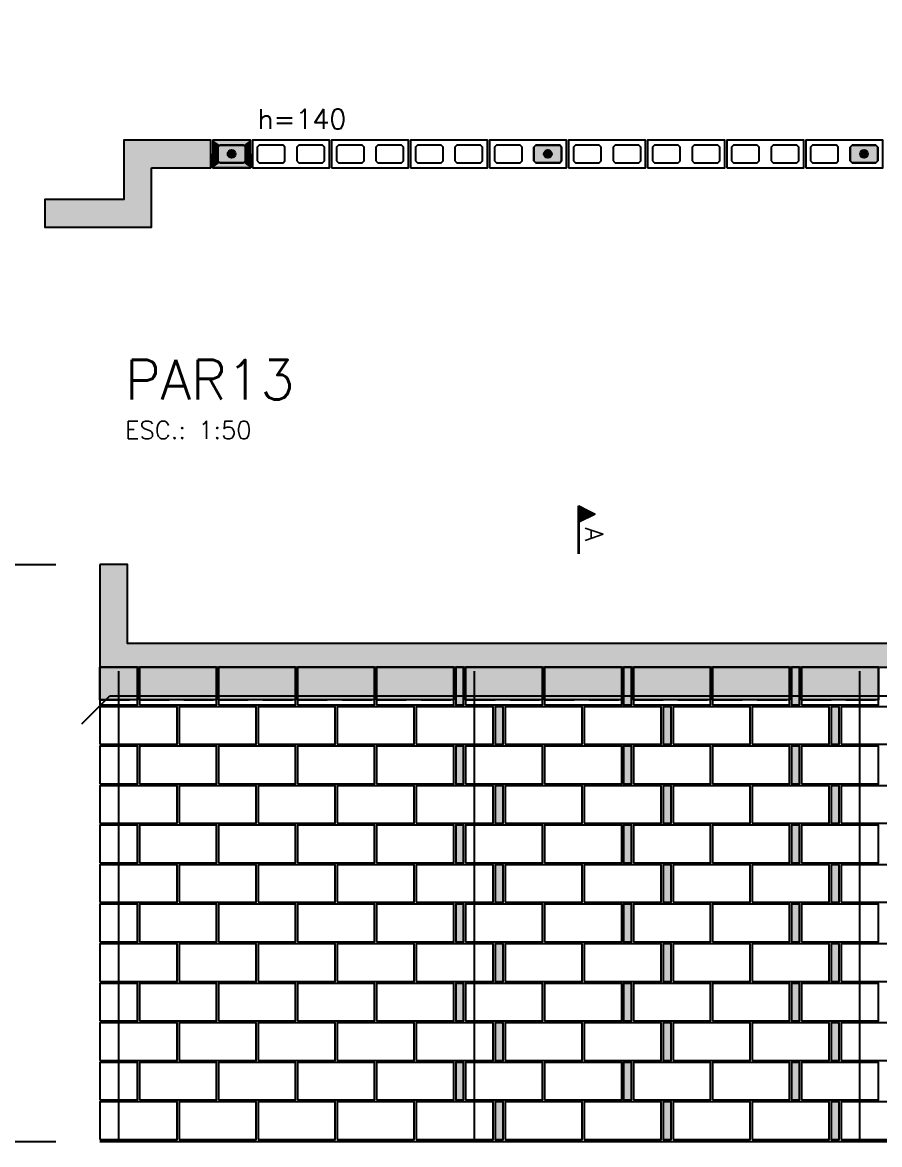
# Model space of a CAD drawing. Extents: x -1.9 to 86, y -1.5 to 61.
# Drawn here: x 6.98 to 15.65, y 31.39 to 42.74 of the extents above; entities that cross this region are included whole.
import ezdxf

# ---------------------------------------------------------------- set-up
doc = ezdxf.new("R2010")
doc.units = 0
doc.header["$MEASUREMENT"] = 0
doc.linetypes.add('ESTILO_TQS_0001', pattern=[0.45, 0.3, -0.15])
for name, color, linetype in [('PENA_01', 1, 'CONTINUOUS'), ('PENA_02', 2, 'CONTINUOUS'), ('PENA_03', 3, 'CONTINUOUS'), ('PENA_05', 5, 'CONTINUOUS'), ('PENA_06', 6, 'CONTINUOUS'), ('PENA_09', 254, 'CONTINUOUS'), ('PENA_11', 252, 'CONTINUOUS'), ('PENA_23', 50, 'CONTINUOUS'), ('PENA_25', 210, 'CONTINUOUS')]:
    doc.layers.add(name, color=color, linetype=linetype)
doc.styles.get("Standard").update_dxf_attribs({"font": 'ROMANS.SHX'})

msp = doc.modelspace()

# ---------------------------------------------------------------- linework, layer by layer
at = {"layer": 'PENA_01', "linetype": 'Continuous'}
for p, q in [((5.183565, 37.257992), (7.314429, 37.257992)), ((5.183565, 31.417992), (7.314429, 31.417992))]:
    msp.add_line(p, q, dxfattribs=at)
for points in [[(8.975295, 41.322185), (9.215295, 41.322185), (9.235295, 41.342185), (9.235295, 41.482185), (9.215295, 41.502185), (8.975295, 41.502185), (8.955295, 41.482185), (8.955295, 41.342185), (8.975295, 41.322185)], [(9.355295, 41.342185), (9.375295, 41.322185), (9.615295, 41.322185), (9.635295, 41.342185), (9.635295, 41.482185), (9.615295, 41.502185), (9.375295, 41.502185), (9.355295, 41.482185), (9.355295, 41.342185)], [(9.755295, 41.342185), (9.775295, 41.322185), (10.015295, 41.322185), (10.035295, 41.342185), (10.035295, 41.482185), (10.015295, 41.502185), (9.775295, 41.502185), (9.755295, 41.482185), (9.755295, 41.342185)], [(10.155295, 41.342185), (10.175295, 41.322185), (10.415295, 41.322185), (10.435295, 41.342185), (10.435295, 41.482185), (10.415295, 41.502185), (10.175295, 41.502185), (10.155295, 41.482185), (10.155295, 41.342185)], [(10.555295, 41.342185), (10.575295, 41.322185), (10.815295, 41.322185), (10.835295, 41.342185), (10.835295, 41.482185), (10.815295, 41.502185), (10.575295, 41.502185), (10.555295, 41.482185), (10.555295, 41.342185)], [(10.955295, 41.342185), (10.975295, 41.322185), (11.215295, 41.322185), (11.235295, 41.342185), (11.235295, 41.482185), (11.215295, 41.502185), (10.975295, 41.502185), (10.955295, 41.482185), (10.955295, 41.342185)], [(11.355295, 41.342185), (11.375295, 41.322185), (11.615295, 41.322185), (11.635295, 41.342185), (11.635295, 41.482185), (11.615295, 41.502185), (11.375295, 41.502185), (11.355295, 41.482185), (11.355295, 41.342185)], [(11.755295, 41.342185), (11.775295, 41.322185), (12.015295, 41.322185), (12.035295, 41.342185), (12.035295, 41.482185), (12.015295, 41.502185), (11.775295, 41.502185), (11.755295, 41.482185), (11.755295, 41.342185)], [(12.155295, 41.342185), (12.175295, 41.322185), (12.415295, 41.322185), (12.435295, 41.342185), (12.435295, 41.482185), (12.415295, 41.502185), (12.175295, 41.502185), (12.155295, 41.482185), (12.155295, 41.342185)], [(12.555295, 41.342185), (12.575295, 41.322185), (12.815295, 41.322185), (12.835295, 41.342185), (12.835295, 41.482185), (12.815295, 41.502185), (12.575295, 41.502185), (12.555295, 41.482185), (12.555295, 41.342185)], [(12.955295, 41.342185), (12.975295, 41.322185), (13.215295, 41.322185), (13.235295, 41.342185), (13.235295, 41.482185), (13.215295, 41.502185), (12.975295, 41.502185), (12.955295, 41.482185), (12.955295, 41.342185)], [(13.355295, 41.342185), (13.375295, 41.322185), (13.615295, 41.322185), (13.635295, 41.342185), (13.635295, 41.482185), (13.615295, 41.502185), (13.375295, 41.502185), (13.355295, 41.482185), (13.355295, 41.342185)], [(13.755295, 41.342185), (13.775295, 41.322185), (14.015295, 41.322185), (14.035295, 41.342185), (14.035295, 41.482185), (14.015295, 41.502185), (13.775295, 41.502185), (13.755295, 41.482185), (13.755295, 41.342185)], [(14.155295, 41.342185), (14.175295, 41.322185), (14.415295, 41.322185), (14.435295, 41.342185), (14.435295, 41.482185), (14.415295, 41.502185), (14.175295, 41.502185), (14.155295, 41.482185), (14.155295, 41.342185)], [(14.555295, 41.342185), (14.575295, 41.322185), (14.815295, 41.322185), (14.835295, 41.342185), (14.835295, 41.482185), (14.815295, 41.502185), (14.575295, 41.502185), (14.555295, 41.482185), (14.555295, 41.342185)], [(14.955295, 41.342185), (14.975295, 41.322185), (15.215295, 41.322185), (15.235295, 41.342185), (15.235295, 41.482185), (15.215295, 41.502185), (14.975295, 41.502185), (14.955295, 41.482185), (14.955295, 41.342185)], [(15.355295, 41.342185), (15.375295, 41.322185), (15.615295, 41.322185), (15.635295, 41.342185), (15.635295, 41.482185), (15.615295, 41.502185), (15.375295, 41.502185), (15.355295, 41.482185), (15.355295, 41.342185)]]:
    msp.add_lwpolyline(points, dxfattribs=at)
at = {"layer": 'PENA_02', "linetype": 'ESTILO_TQS_0001'}
for p, q in [((7.762627, 35.887992), (8.142627, 35.887992)), ((8.162627, 35.887992), (8.942627, 35.887992)), ((8.962627, 35.887992), (9.742627, 35.887992)), ((9.762627, 35.887992), (10.542627, 35.887992)), ((10.562627, 35.887992), (11.342627, 35.887992)), ((11.462627, 35.887992), (12.242627, 35.887992)), ((12.262627, 35.887992), (13.042627, 35.887992)), ((13.162627, 35.887992), (13.942627, 35.887992)), ((13.962627, 35.887992), (14.742627, 35.887992)), ((14.862627, 35.887992), (15.642627, 35.887992))]:
    msp.add_line(p, q, dxfattribs=at)
at = {"layer": 'PENA_02', "linetype": 'Continuous'}
msp.add_line((7.762627, 31.417992), (33.442627, 31.417992), dxfattribs=at)
for points in [[(8.285295, 41.272185), (8.885295, 41.272185), (8.885295, 41.552185), (8.005295, 41.552185), (8.005295, 40.952185), (7.205295, 40.952185), (7.205295, 40.672185), (8.285295, 40.672185), (8.285295, 41.272185)], [(8.905295, 41.272185), (9.285295, 41.272185), (9.285295, 41.552185), (8.905295, 41.552185), (8.905295, 41.272185)], [(9.305295, 41.272185), (10.085295, 41.272185), (10.085295, 41.552185), (9.305295, 41.552185), (9.305295, 41.272185)], [(10.105295, 41.272185), (10.885295, 41.272185), (10.885295, 41.552185), (10.105295, 41.552185), (10.105295, 41.272185)], [(10.905295, 41.272185), (11.685295, 41.272185), (11.685295, 41.552185), (10.905295, 41.552185), (10.905295, 41.272185)], [(11.705295, 41.272185), (12.485295, 41.272185), (12.485295, 41.552185), (11.705295, 41.552185), (11.705295, 41.272185)], [(12.505295, 41.272185), (13.285295, 41.272185), (13.285295, 41.552185), (12.505295, 41.552185), (12.505295, 41.272185)], [(13.305295, 41.272185), (14.085295, 41.272185), (14.085295, 41.552185), (13.305295, 41.552185), (13.305295, 41.272185)], [(14.105295, 41.272185), (14.885295, 41.272185), (14.885295, 41.552185), (14.105295, 41.552185), (14.105295, 41.272185)], [(14.905295, 41.272185), (15.685295, 41.272185), (15.685295, 41.552185), (14.905295, 41.552185), (14.905295, 41.272185)], [(7.762627, 37.257992), (7.762627, 36.217992), (33.442627, 36.217992), (33.442627, 37.257992), (20.862627, 37.257992), (20.862627, 36.457992), (8.042627, 36.457992), (8.042627, 37.257992), (7.762627, 37.257992)], [(7.762627, 35.837992), (8.142627, 35.837992), (8.142627, 36.217992), (7.762627, 36.217992), (7.762627, 35.837992)], [(8.162627, 35.837992), (8.942627, 35.837992), (8.942627, 36.217992), (8.162627, 36.217992), (8.162627, 35.837992)], [(8.962627, 35.837992), (9.742627, 35.837992), (9.742627, 36.217992), (8.962627, 36.217992), (8.962627, 35.837992)], [(9.762627, 35.837992), (10.542627, 35.837992), (10.542627, 36.217992), (9.762627, 36.217992), (9.762627, 35.837992)], [(10.562627, 35.837992), (11.342627, 35.837992), (11.342627, 36.217992), (10.562627, 36.217992), (10.562627, 35.837992)], [(11.362627, 35.837992), (11.442627, 35.837992), (11.442627, 36.217992), (11.362627, 36.217992), (11.362627, 35.837992)], [(11.462627, 35.837992), (12.242627, 35.837992), (12.242627, 36.217992), (11.462627, 36.217992), (11.462627, 35.837992)], [(12.262627, 35.837992), (13.042627, 35.837992), (13.042627, 36.217992), (12.262627, 36.217992), (12.262627, 35.837992)], [(13.062627, 35.837992), (13.142627, 35.837992), (13.142627, 36.217992), (13.062627, 36.217992), (13.062627, 35.837992)], [(13.162627, 35.837992), (13.942627, 35.837992), (13.942627, 36.217992), (13.162627, 36.217992), (13.162627, 35.837992)], [(13.962627, 35.837992), (14.742627, 35.837992), (14.742627, 36.217992), (13.962627, 36.217992), (13.962627, 35.837992)], [(14.762627, 35.837992), (14.842627, 35.837992), (14.842627, 36.217992), (14.762627, 36.217992), (14.762627, 35.837992)], [(14.862627, 35.837992), (15.642627, 35.837992), (15.642627, 36.217992), (14.862627, 36.217992), (14.862627, 35.837992)], [(7.762627, 35.437992), (8.542627, 35.437992), (8.542627, 35.817992), (7.762627, 35.817992), (7.762627, 35.437992)], [(8.562627, 35.437992), (9.342627, 35.437992), (9.342627, 35.817992), (8.562627, 35.817992), (8.562627, 35.437992)], [(9.362627, 35.437992), (10.142627, 35.437992), (10.142627, 35.817992), (9.362627, 35.817992), (9.362627, 35.437992)], [(10.162627, 35.437992), (10.942627, 35.437992), (10.942627, 35.817992), (10.162627, 35.817992), (10.162627, 35.437992)], [(10.962627, 35.437992), (11.742627, 35.437992), (11.742627, 35.817992), (10.962627, 35.817992), (10.962627, 35.437992)], [(11.762627, 35.437992), (11.842627, 35.437992), (11.842627, 35.817992), (11.762627, 35.817992), (11.762627, 35.437992)], [(11.862627, 35.437992), (12.642627, 35.437992), (12.642627, 35.817992), (11.862627, 35.817992), (11.862627, 35.437992)], [(12.662627, 35.437992), (13.442627, 35.437992), (13.442627, 35.817992), (12.662627, 35.817992), (12.662627, 35.437992)], [(13.462627, 35.437992), (13.542627, 35.437992), (13.542627, 35.817992), (13.462627, 35.817992), (13.462627, 35.437992)], [(13.562627, 35.437992), (14.342627, 35.437992), (14.342627, 35.817992), (13.562627, 35.817992), (13.562627, 35.437992)], [(14.362627, 35.437992), (15.142627, 35.437992), (15.142627, 35.817992), (14.362627, 35.817992), (14.362627, 35.437992)], [(15.162627, 35.437992), (15.242627, 35.437992), (15.242627, 35.817992), (15.162627, 35.817992), (15.162627, 35.437992)], [(15.262627, 35.437992), (16.042627, 35.437992), (16.042627, 35.817992), (15.262627, 35.817992), (15.262627, 35.437992)], [(7.762627, 35.037992), (8.142627, 35.037992), (8.142627, 35.417992), (7.762627, 35.417992), (7.762627, 35.037992)], [(8.162627, 35.037992), (8.942627, 35.037992), (8.942627, 35.417992), (8.162627, 35.417992), (8.162627, 35.037992)], [(8.962627, 35.037992), (9.742627, 35.037992), (9.742627, 35.417992), (8.962627, 35.417992), (8.962627, 35.037992)], [(9.762627, 35.037992), (10.542627, 35.037992), (10.542627, 35.417992), (9.762627, 35.417992), (9.762627, 35.037992)], [(10.562627, 35.037992), (11.342627, 35.037992), (11.342627, 35.417992), (10.562627, 35.417992), (10.562627, 35.037992)], [(11.362627, 35.037992), (11.442627, 35.037992), (11.442627, 35.417992), (11.362627, 35.417992), (11.362627, 35.037992)], [(11.462627, 35.037992), (12.242627, 35.037992), (12.242627, 35.417992), (11.462627, 35.417992), (11.462627, 35.037992)], [(12.262627, 35.037992), (13.042627, 35.037992), (13.042627, 35.417992), (12.262627, 35.417992), (12.262627, 35.037992)], [(13.062627, 35.037992), (13.142627, 35.037992), (13.142627, 35.417992), (13.062627, 35.417992), (13.062627, 35.037992)], [(13.162627, 35.037992), (13.942627, 35.037992), (13.942627, 35.417992), (13.162627, 35.417992), (13.162627, 35.037992)], [(13.962627, 35.037992), (14.742627, 35.037992), (14.742627, 35.417992), (13.962627, 35.417992), (13.962627, 35.037992)], [(14.762627, 35.037992), (14.842627, 35.037992), (14.842627, 35.417992), (14.762627, 35.417992), (14.762627, 35.037992)], [(14.862627, 35.037992), (15.642627, 35.037992), (15.642627, 35.417992), (14.862627, 35.417992), (14.862627, 35.037992)], [(7.762627, 34.637992), (8.542627, 34.637992), (8.542627, 35.017992), (7.762627, 35.017992), (7.762627, 34.637992)], [(8.562627, 34.637992), (9.342627, 34.637992), (9.342627, 35.017992), (8.562627, 35.017992), (8.562627, 34.637992)], [(9.362627, 34.637992), (10.142627, 34.637992), (10.142627, 35.017992), (9.362627, 35.017992), (9.362627, 34.637992)], [(10.162627, 34.637992), (10.942627, 34.637992), (10.942627, 35.017992), (10.162627, 35.017992), (10.162627, 34.637992)], [(10.962627, 34.637992), (11.742627, 34.637992), (11.742627, 35.017992), (10.962627, 35.017992), (10.962627, 34.637992)], [(11.762627, 34.637992), (11.842627, 34.637992), (11.842627, 35.017992), (11.762627, 35.017992), (11.762627, 34.637992)], [(11.862627, 34.637992), (12.642627, 34.637992), (12.642627, 35.017992), (11.862627, 35.017992), (11.862627, 34.637992)], [(12.662627, 34.637992), (13.442627, 34.637992), (13.442627, 35.017992), (12.662627, 35.017992), (12.662627, 34.637992)], [(13.462627, 34.637992), (13.542627, 34.637992), (13.542627, 35.017992), (13.462627, 35.017992), (13.462627, 34.637992)], [(13.562627, 34.637992), (14.342627, 34.637992), (14.342627, 35.017992), (13.562627, 35.017992), (13.562627, 34.637992)], [(14.362627, 34.637992), (15.142627, 34.637992), (15.142627, 35.017992), (14.362627, 35.017992), (14.362627, 34.637992)], [(15.162627, 34.637992), (15.242627, 34.637992), (15.242627, 35.017992), (15.162627, 35.017992), (15.162627, 34.637992)], [(15.262627, 34.637992), (16.042627, 34.637992), (16.042627, 35.017992), (15.262627, 35.017992), (15.262627, 34.637992)], [(7.762627, 34.237992), (8.142627, 34.237992), (8.142627, 34.617992), (7.762627, 34.617992), (7.762627, 34.237992)], [(8.162627, 34.237992), (8.942627, 34.237992), (8.942627, 34.617992), (8.162627, 34.617992), (8.162627, 34.237992)], [(8.962627, 34.237992), (9.742627, 34.237992), (9.742627, 34.617992), (8.962627, 34.617992), (8.962627, 34.237992)], [(9.762627, 34.237992), (10.542627, 34.237992), (10.542627, 34.617992), (9.762627, 34.617992), (9.762627, 34.237992)], [(10.562627, 34.237992), (11.342627, 34.237992), (11.342627, 34.617992), (10.562627, 34.617992), (10.562627, 34.237992)], [(11.362627, 34.237992), (11.442627, 34.237992), (11.442627, 34.617992), (11.362627, 34.617992), (11.362627, 34.237992)], [(11.462627, 34.237992), (12.242627, 34.237992), (12.242627, 34.617992), (11.462627, 34.617992), (11.462627, 34.237992)], [(12.262627, 34.237992), (13.042627, 34.237992), (13.042627, 34.617992), (12.262627, 34.617992), (12.262627, 34.237992)], [(13.062627, 34.237992), (13.142627, 34.237992), (13.142627, 34.617992), (13.062627, 34.617992), (13.062627, 34.237992)], [(13.162627, 34.237992), (13.942627, 34.237992), (13.942627, 34.617992), (13.162627, 34.617992), (13.162627, 34.237992)], [(13.962627, 34.237992), (14.742627, 34.237992), (14.742627, 34.617992), (13.962627, 34.617992), (13.962627, 34.237992)], [(14.762627, 34.237992), (14.842627, 34.237992), (14.842627, 34.617992), (14.762627, 34.617992), (14.762627, 34.237992)], [(14.862627, 34.237992), (15.642627, 34.237992), (15.642627, 34.617992), (14.862627, 34.617992), (14.862627, 34.237992)], [(7.762627, 33.837992), (8.542627, 33.837992), (8.542627, 34.217992), (7.762627, 34.217992), (7.762627, 33.837992)], [(8.562627, 33.837992), (9.342627, 33.837992), (9.342627, 34.217992), (8.562627, 34.217992), (8.562627, 33.837992)], [(9.362627, 33.837992), (10.142627, 33.837992), (10.142627, 34.217992), (9.362627, 34.217992), (9.362627, 33.837992)], [(10.162627, 33.837992), (10.942627, 33.837992), (10.942627, 34.217992), (10.162627, 34.217992), (10.162627, 33.837992)], [(10.962627, 33.837992), (11.742627, 33.837992), (11.742627, 34.217992), (10.962627, 34.217992), (10.962627, 33.837992)], [(11.762627, 33.837992), (11.842627, 33.837992), (11.842627, 34.217992), (11.762627, 34.217992), (11.762627, 33.837992)], [(11.862627, 33.837992), (12.642627, 33.837992), (12.642627, 34.217992), (11.862627, 34.217992), (11.862627, 33.837992)], [(12.662627, 33.837992), (13.442627, 33.837992), (13.442627, 34.217992), (12.662627, 34.217992), (12.662627, 33.837992)], [(13.462627, 33.837992), (13.542627, 33.837992), (13.542627, 34.217992), (13.462627, 34.217992), (13.462627, 33.837992)], [(13.562627, 33.837992), (14.342627, 33.837992), (14.342627, 34.217992), (13.562627, 34.217992), (13.562627, 33.837992)], [(14.362627, 33.837992), (15.142627, 33.837992), (15.142627, 34.217992), (14.362627, 34.217992), (14.362627, 33.837992)], [(15.162627, 33.837992), (15.242627, 33.837992), (15.242627, 34.217992), (15.162627, 34.217992), (15.162627, 33.837992)], [(15.262627, 33.837992), (16.042627, 33.837992), (16.042627, 34.217992), (15.262627, 34.217992), (15.262627, 33.837992)], [(7.762627, 33.437992), (8.142627, 33.437992), (8.142627, 33.817992), (7.762627, 33.817992), (7.762627, 33.437992)], [(8.162627, 33.437992), (8.942627, 33.437992), (8.942627, 33.817992), (8.162627, 33.817992), (8.162627, 33.437992)], [(8.962627, 33.437992), (9.742627, 33.437992), (9.742627, 33.817992), (8.962627, 33.817992), (8.962627, 33.437992)], [(9.762627, 33.437992), (10.542627, 33.437992), (10.542627, 33.817992), (9.762627, 33.817992), (9.762627, 33.437992)], [(10.562627, 33.437992), (11.342627, 33.437992), (11.342627, 33.817992), (10.562627, 33.817992), (10.562627, 33.437992)], [(11.362627, 33.437992), (11.442627, 33.437992), (11.442627, 33.817992), (11.362627, 33.817992), (11.362627, 33.437992)], [(11.462627, 33.437992), (12.242627, 33.437992), (12.242627, 33.817992), (11.462627, 33.817992), (11.462627, 33.437992)], [(12.262627, 33.437992), (13.042627, 33.437992), (13.042627, 33.817992), (12.262627, 33.817992), (12.262627, 33.437992)], [(13.062627, 33.437992), (13.142627, 33.437992), (13.142627, 33.817992), (13.062627, 33.817992), (13.062627, 33.437992)], [(13.162627, 33.437992), (13.942627, 33.437992), (13.942627, 33.817992), (13.162627, 33.817992), (13.162627, 33.437992)], [(13.962627, 33.437992), (14.742627, 33.437992), (14.742627, 33.817992), (13.962627, 33.817992), (13.962627, 33.437992)], [(14.762627, 33.437992), (14.842627, 33.437992), (14.842627, 33.817992), (14.762627, 33.817992), (14.762627, 33.437992)], [(14.862627, 33.437992), (15.642627, 33.437992), (15.642627, 33.817992), (14.862627, 33.817992), (14.862627, 33.437992)], [(7.762627, 33.037992), (8.542627, 33.037992), (8.542627, 33.417992), (7.762627, 33.417992), (7.762627, 33.037992)], [(8.562627, 33.037992), (9.342627, 33.037992), (9.342627, 33.417992), (8.562627, 33.417992), (8.562627, 33.037992)], [(9.362627, 33.037992), (10.142627, 33.037992), (10.142627, 33.417992), (9.362627, 33.417992), (9.362627, 33.037992)], [(10.162627, 33.037992), (10.942627, 33.037992), (10.942627, 33.417992), (10.162627, 33.417992), (10.162627, 33.037992)], [(10.962627, 33.037992), (11.742627, 33.037992), (11.742627, 33.417992), (10.962627, 33.417992), (10.962627, 33.037992)], [(11.762627, 33.037992), (11.842627, 33.037992), (11.842627, 33.417992), (11.762627, 33.417992), (11.762627, 33.037992)], [(11.862627, 33.037992), (12.642627, 33.037992), (12.642627, 33.417992), (11.862627, 33.417992), (11.862627, 33.037992)], [(12.662627, 33.037992), (13.442627, 33.037992), (13.442627, 33.417992), (12.662627, 33.417992), (12.662627, 33.037992)], [(13.462627, 33.037992), (13.542627, 33.037992), (13.542627, 33.417992), (13.462627, 33.417992), (13.462627, 33.037992)], [(13.562627, 33.037992), (14.342627, 33.037992), (14.342627, 33.417992), (13.562627, 33.417992), (13.562627, 33.037992)], [(14.362627, 33.037992), (15.142627, 33.037992), (15.142627, 33.417992), (14.362627, 33.417992), (14.362627, 33.037992)], [(15.162627, 33.037992), (15.242627, 33.037992), (15.242627, 33.417992), (15.162627, 33.417992), (15.162627, 33.037992)], [(15.262627, 33.037992), (16.042627, 33.037992), (16.042627, 33.417992), (15.262627, 33.417992), (15.262627, 33.037992)], [(7.762627, 32.637992), (8.142627, 32.637992), (8.142627, 33.017992), (7.762627, 33.017992), (7.762627, 32.637992)], [(8.162627, 32.637992), (8.942627, 32.637992), (8.942627, 33.017992), (8.162627, 33.017992), (8.162627, 32.637992)], [(8.962627, 32.637992), (9.742627, 32.637992), (9.742627, 33.017992), (8.962627, 33.017992), (8.962627, 32.637992)], [(9.762627, 32.637992), (10.542627, 32.637992), (10.542627, 33.017992), (9.762627, 33.017992), (9.762627, 32.637992)], [(10.562627, 32.637992), (11.342627, 32.637992), (11.342627, 33.017992), (10.562627, 33.017992), (10.562627, 32.637992)], [(11.362627, 32.637992), (11.442627, 32.637992), (11.442627, 33.017992), (11.362627, 33.017992), (11.362627, 32.637992)], [(11.462627, 32.637992), (12.242627, 32.637992), (12.242627, 33.017992), (11.462627, 33.017992), (11.462627, 32.637992)], [(12.262627, 32.637992), (13.042627, 32.637992), (13.042627, 33.017992), (12.262627, 33.017992), (12.262627, 32.637992)], [(13.062627, 32.637992), (13.142627, 32.637992), (13.142627, 33.017992), (13.062627, 33.017992), (13.062627, 32.637992)], [(13.162627, 32.637992), (13.942627, 32.637992), (13.942627, 33.017992), (13.162627, 33.017992), (13.162627, 32.637992)], [(13.962627, 32.637992), (14.742627, 32.637992), (14.742627, 33.017992), (13.962627, 33.017992), (13.962627, 32.637992)], [(14.762627, 32.637992), (14.842627, 32.637992), (14.842627, 33.017992), (14.762627, 33.017992), (14.762627, 32.637992)], [(14.862627, 32.637992), (15.642627, 32.637992), (15.642627, 33.017992), (14.862627, 33.017992), (14.862627, 32.637992)], [(7.762627, 32.237992), (8.542627, 32.237992), (8.542627, 32.617992), (7.762627, 32.617992), (7.762627, 32.237992)], [(8.562627, 32.237992), (9.342627, 32.237992), (9.342627, 32.617992), (8.562627, 32.617992), (8.562627, 32.237992)], [(9.362627, 32.237992), (10.142627, 32.237992), (10.142627, 32.617992), (9.362627, 32.617992), (9.362627, 32.237992)], [(10.162627, 32.237992), (10.942627, 32.237992), (10.942627, 32.617992), (10.162627, 32.617992), (10.162627, 32.237992)], [(10.962627, 32.237992), (11.742627, 32.237992), (11.742627, 32.617992), (10.962627, 32.617992), (10.962627, 32.237992)], [(11.762627, 32.237992), (11.842627, 32.237992), (11.842627, 32.617992), (11.762627, 32.617992), (11.762627, 32.237992)], [(11.862627, 32.237992), (12.642627, 32.237992), (12.642627, 32.617992), (11.862627, 32.617992), (11.862627, 32.237992)], [(12.662627, 32.237992), (13.442627, 32.237992), (13.442627, 32.617992), (12.662627, 32.617992), (12.662627, 32.237992)], [(13.462627, 32.237992), (13.542627, 32.237992), (13.542627, 32.617992), (13.462627, 32.617992), (13.462627, 32.237992)], [(13.562627, 32.237992), (14.342627, 32.237992), (14.342627, 32.617992), (13.562627, 32.617992), (13.562627, 32.237992)], [(14.362627, 32.237992), (15.142627, 32.237992), (15.142627, 32.617992), (14.362627, 32.617992), (14.362627, 32.237992)], [(15.162627, 32.237992), (15.242627, 32.237992), (15.242627, 32.617992), (15.162627, 32.617992), (15.162627, 32.237992)], [(15.262627, 32.237992), (16.042627, 32.237992), (16.042627, 32.617992), (15.262627, 32.617992), (15.262627, 32.237992)], [(7.762627, 31.837992), (8.142627, 31.837992), (8.142627, 32.217992), (7.762627, 32.217992), (7.762627, 31.837992)], [(8.162627, 31.837992), (8.942627, 31.837992), (8.942627, 32.217992), (8.162627, 32.217992), (8.162627, 31.837992)], [(8.962627, 31.837992), (9.742627, 31.837992), (9.742627, 32.217992), (8.962627, 32.217992), (8.962627, 31.837992)], [(9.762627, 31.837992), (10.542627, 31.837992), (10.542627, 32.217992), (9.762627, 32.217992), (9.762627, 31.837992)], [(10.562627, 31.837992), (11.342627, 31.837992), (11.342627, 32.217992), (10.562627, 32.217992), (10.562627, 31.837992)], [(11.362627, 31.837992), (11.442627, 31.837992), (11.442627, 32.217992), (11.362627, 32.217992), (11.362627, 31.837992)], [(11.462627, 31.837992), (12.242627, 31.837992), (12.242627, 32.217992), (11.462627, 32.217992), (11.462627, 31.837992)], [(12.262627, 31.837992), (13.042627, 31.837992), (13.042627, 32.217992), (12.262627, 32.217992), (12.262627, 31.837992)], [(13.062627, 31.837992), (13.142627, 31.837992), (13.142627, 32.217992), (13.062627, 32.217992), (13.062627, 31.837992)], [(13.162627, 31.837992), (13.942627, 31.837992), (13.942627, 32.217992), (13.162627, 32.217992), (13.162627, 31.837992)], [(13.962627, 31.837992), (14.742627, 31.837992), (14.742627, 32.217992), (13.962627, 32.217992), (13.962627, 31.837992)], [(14.762627, 31.837992), (14.842627, 31.837992), (14.842627, 32.217992), (14.762627, 32.217992), (14.762627, 31.837992)], [(14.862627, 31.837992), (15.642627, 31.837992), (15.642627, 32.217992), (14.862627, 32.217992), (14.862627, 31.837992)], [(7.762627, 31.437992), (8.542627, 31.437992), (8.542627, 31.817992), (7.762627, 31.817992), (7.762627, 31.437992)], [(8.562627, 31.437992), (9.342627, 31.437992), (9.342627, 31.817992), (8.562627, 31.817992), (8.562627, 31.437992)], [(9.362627, 31.437992), (10.142627, 31.437992), (10.142627, 31.817992), (9.362627, 31.817992), (9.362627, 31.437992)], [(10.162627, 31.437992), (10.942627, 31.437992), (10.942627, 31.817992), (10.162627, 31.817992), (10.162627, 31.437992)], [(10.962627, 31.437992), (11.742627, 31.437992), (11.742627, 31.817992), (10.962627, 31.817992), (10.962627, 31.437992)], [(11.762627, 31.437992), (11.842627, 31.437992), (11.842627, 31.817992), (11.762627, 31.817992), (11.762627, 31.437992)], [(11.862627, 31.437992), (12.642627, 31.437992), (12.642627, 31.817992), (11.862627, 31.817992), (11.862627, 31.437992)], [(12.662627, 31.437992), (13.442627, 31.437992), (13.442627, 31.817992), (12.662627, 31.817992), (12.662627, 31.437992)], [(13.462627, 31.437992), (13.542627, 31.437992), (13.542627, 31.817992), (13.462627, 31.817992), (13.462627, 31.437992)], [(13.562627, 31.437992), (14.342627, 31.437992), (14.342627, 31.817992), (13.562627, 31.817992), (13.562627, 31.437992)], [(14.362627, 31.437992), (15.142627, 31.437992), (15.142627, 31.817992), (14.362627, 31.817992), (14.362627, 31.437992)], [(15.162627, 31.437992), (15.242627, 31.437992), (15.242627, 31.817992), (15.162627, 31.817992), (15.162627, 31.437992)], [(15.262627, 31.437992), (16.042627, 31.437992), (16.042627, 31.817992), (15.262627, 31.817992), (15.262627, 31.437992)]]:
    msp.add_lwpolyline(points, dxfattribs=at)
at = {"layer": 'PENA_03', "linetype": 'Continuous'}
for p, q in [((12.606865, 37.364599), (12.606865, 37.850981)), ((12.606865, 37.850981), (12.772798, 37.768015)), ((12.60756, 37.849853), (12.771237, 37.768015)), ((12.607561, 37.849853), (12.607561, 37.686176)), ((12.619629, 37.844599), (12.619629, 37.69143)), ((12.632393, 37.838217), (12.632393, 37.697812)), ((12.645157, 37.831835), (12.645157, 37.704194)), ((12.657921, 37.825453), (12.657921, 37.710576)), ((12.670685, 37.819071), (12.670685, 37.716958)), ((12.772798, 37.768015), (12.60756, 37.685396)), ((12.771237, 37.768015), (12.607561, 37.686176)), ((12.683449, 37.812689), (12.683449, 37.72334)), ((12.696213, 37.806307), (12.696213, 37.729722)), ((12.708977, 37.799925), (12.708977, 37.736104)), ((12.721741, 37.793543), (12.721741, 37.742486)), ((12.734505, 37.787161), (12.734505, 37.748868)), ((12.74727, 37.780779), (12.74727, 37.75525)), ((12.760034, 37.774397), (12.760034, 37.761633)), ((12.607561, 37.685396), (12.607561, 37.364599))]:
    msp.add_line(p, q, dxfattribs=at)
for points in [[(9.235295, 41.342185), (9.215295, 41.322185), (8.975295, 41.322185), (8.955295, 41.342185), (8.955295, 41.482185), (8.975295, 41.502185), (9.215295, 41.502185), (9.235295, 41.482185), (9.235295, 41.342185)], [(12.435295, 41.342185), (12.415295, 41.322185), (12.175295, 41.322185), (12.155295, 41.342185), (12.155295, 41.482185), (12.175295, 41.502185), (12.415295, 41.502185), (12.435295, 41.482185), (12.435295, 41.342185)], [(15.635295, 41.342185), (15.615295, 41.322185), (15.375295, 41.322185), (15.355295, 41.342185), (15.355295, 41.482185), (15.375295, 41.502185), (15.615295, 41.502185), (15.635295, 41.482185), (15.635295, 41.342185)]]:
    msp.add_lwpolyline(points, dxfattribs=at)
for centre in [(9.095295, 41.412185), (12.295295, 41.412185), (15.495295, 41.412185)]:
    msp.add_circle(centre, 0.04, dxfattribs=at)
for points in [[(9.135295, 41.412185), (9.102241, 41.451578), (9.075295, 41.446826)], [(9.135295, 41.412185), (9.125937, 41.437897), (9.102241, 41.451578)], [(12.335295, 41.412185), (12.302241, 41.451578), (12.275295, 41.446826)], [(12.335295, 41.412185), (12.325937, 41.437897), (12.302241, 41.451578)], [(15.535295, 41.412185), (15.502241, 41.451578), (15.475295, 41.446826)], [(15.535295, 41.412185), (15.525937, 41.437897), (15.502241, 41.451578)], [(9.135295, 41.412185), (9.075295, 41.446826), (9.057708, 41.425866)], [(9.135295, 41.412185), (9.057708, 41.425866), (9.057708, 41.398504)], [(9.135295, 41.412185), (9.057708, 41.398504), (9.075295, 41.377544)], [(9.135295, 41.412185), (9.075295, 41.377544), (9.102241, 41.372793)], [(9.135295, 41.412185), (9.102241, 41.372793), (9.125937, 41.386474)], [(9.135295, 41.412185), (9.125937, 41.386474), (9.135295, 41.412185)], [(12.335295, 41.412185), (12.275295, 41.446826), (12.257708, 41.425866)], [(12.335295, 41.412185), (12.257708, 41.425866), (12.257708, 41.398504)], [(12.335295, 41.412185), (12.257708, 41.398504), (12.275295, 41.377544)], [(12.335295, 41.412185), (12.275295, 41.377544), (12.302241, 41.372793)], [(12.335295, 41.412185), (12.302241, 41.372793), (12.325937, 41.386474)], [(12.335295, 41.412185), (12.325937, 41.386474), (12.335295, 41.412185)], [(15.535295, 41.412185), (15.475295, 41.446826), (15.457708, 41.425866)], [(15.535295, 41.412185), (15.457708, 41.425866), (15.457708, 41.398504)], [(15.535295, 41.412185), (15.457708, 41.398504), (15.475295, 41.377544)], [(15.535295, 41.412185), (15.475295, 41.377544), (15.502241, 41.372793)], [(15.535295, 41.412185), (15.502241, 41.372793), (15.525937, 41.386474)], [(15.535295, 41.412185), (15.525937, 41.386474), (15.535295, 41.412185)]]:
    msp.add_solid(points, dxfattribs=at)
at = {"layer": 'PENA_05', "linetype": 'Continuous'}
for p, q in [((7.952627, 31.417992), (7.952627, 36.177992)), ((11.552627, 31.417992), (11.552627, 36.177992)), ((15.452627, 31.417992), (15.452627, 36.177992)), ((7.579784, 35.64515), (7.862627, 35.927992)), ((7.862627, 35.927992), (21.142627, 35.927992))]:
    msp.add_line(p, q, dxfattribs=at)
at = {"layer": 'PENA_09', "linetype": 'Continuous'}
for points in [[(7.762627, 35.887992), (7.762627, 36.217992), (8.142627, 36.217992), (8.142627, 35.887992), (7.762627, 35.887992)], [(8.162627, 35.887992), (8.162627, 36.217992), (8.942627, 36.217992), (8.942627, 35.887992), (8.162627, 35.887992)], [(8.962627, 35.887992), (8.962627, 36.217992), (9.742627, 36.217992), (9.742627, 35.887992), (8.962627, 35.887992)], [(9.762627, 35.887992), (9.762627, 36.217992), (10.542627, 36.217992), (10.542627, 35.887992), (9.762627, 35.887992)], [(10.562627, 35.887992), (10.562627, 36.217992), (11.342627, 36.217992), (11.342627, 35.887992), (10.562627, 35.887992)], [(11.462627, 35.887992), (11.462627, 36.217992), (12.242627, 36.217992), (12.242627, 35.887992), (11.462627, 35.887992)], [(12.262627, 35.887992), (12.262627, 36.217992), (13.042627, 36.217992), (13.042627, 35.887992), (12.262627, 35.887992)], [(13.162627, 35.887992), (13.162627, 36.217992), (13.942627, 36.217992), (13.942627, 35.887992), (13.162627, 35.887992)], [(13.962627, 35.887992), (13.962627, 36.217992), (14.742627, 36.217992), (14.742627, 35.887992), (13.962627, 35.887992)], [(14.862627, 35.887992), (14.862627, 36.217992), (15.642627, 36.217992), (15.642627, 35.887992), (14.862627, 35.887992)]]:
    msp.add_lwpolyline(points, dxfattribs=at)
for points in [[(7.762627, 35.887992), (7.762627, 36.217992), (8.142627, 36.217992)], [(7.762627, 35.887992), (8.142627, 36.217992), (8.142627, 35.887992)], [(8.162627, 35.887992), (8.162627, 36.217992), (8.942627, 36.217992)], [(8.162627, 35.887992), (8.942627, 36.217992), (8.942627, 35.887992)], [(8.962627, 35.887992), (8.962627, 36.217992), (9.742627, 36.217992)], [(8.962627, 35.887992), (9.742627, 36.217992), (9.742627, 35.887992)], [(9.762627, 35.887992), (9.762627, 36.217992), (10.542627, 36.217992)], [(9.762627, 35.887992), (10.542627, 36.217992), (10.542627, 35.887992)], [(10.562627, 35.887992), (10.562627, 36.217992), (11.342627, 36.217992)], [(10.562627, 35.887992), (11.342627, 36.217992), (11.342627, 35.887992)], [(11.462627, 35.887992), (11.462627, 36.217992), (12.242627, 36.217992)], [(11.462627, 35.887992), (12.242627, 36.217992), (12.242627, 35.887992)], [(12.262627, 35.887992), (12.262627, 36.217992), (13.042627, 36.217992)], [(12.262627, 35.887992), (13.042627, 36.217992), (13.042627, 35.887992)], [(13.162627, 35.887992), (13.162627, 36.217992), (13.942627, 36.217992)], [(13.162627, 35.887992), (13.942627, 36.217992), (13.942627, 35.887992)], [(13.962627, 35.887992), (13.962627, 36.217992), (14.742627, 36.217992)], [(13.962627, 35.887992), (14.742627, 36.217992), (14.742627, 35.887992)], [(14.862627, 35.887992), (14.862627, 36.217992), (15.642627, 36.217992)], [(14.862627, 35.887992), (15.642627, 36.217992), (15.642627, 35.887992)], [(7.762627, 35.887992), (8.142627, 35.887992), (7.762627, 35.887992)], [(8.162627, 35.887992), (8.942627, 35.887992), (8.162627, 35.887992)], [(8.962627, 35.887992), (9.742627, 35.887992), (8.962627, 35.887992)], [(9.762627, 35.887992), (10.542627, 35.887992), (9.762627, 35.887992)], [(10.562627, 35.887992), (11.342627, 35.887992), (10.562627, 35.887992)], [(11.462627, 35.887992), (12.242627, 35.887992), (11.462627, 35.887992)], [(12.262627, 35.887992), (13.042627, 35.887992), (12.262627, 35.887992)], [(13.162627, 35.887992), (13.942627, 35.887992), (13.162627, 35.887992)], [(13.962627, 35.887992), (14.742627, 35.887992), (13.962627, 35.887992)], [(14.862627, 35.887992), (15.642627, 35.887992), (14.862627, 35.887992)]]:
    msp.add_solid(points, dxfattribs=at)
at = {"layer": 'PENA_11', "linetype": 'Continuous'}
for points in [[(8.885295, 41.552185), (8.005295, 41.552185), (8.285295, 41.272185)], [(8.285295, 41.272185), (8.005295, 41.552185), (8.285295, 40.672185)], [(8.005295, 41.552185), (8.005295, 40.952185), (8.285295, 40.672185)], [(8.885295, 41.272185), (8.885295, 41.552185), (8.285295, 41.272185)], [(9.235295, 41.342185), (8.955295, 41.482185), (8.975295, 41.502185)], [(9.235295, 41.342185), (8.955295, 41.342185), (8.955295, 41.482185)], [(9.235295, 41.342185), (8.975295, 41.502185), (9.215295, 41.502185)], [(9.235295, 41.342185), (9.215295, 41.502185), (9.235295, 41.482185)], [(9.235295, 41.342185), (9.235295, 41.482185), (9.235295, 41.342185)], [(12.435295, 41.342185), (12.155295, 41.482185), (12.175295, 41.502185)], [(12.435295, 41.342185), (12.155295, 41.342185), (12.155295, 41.482185)], [(12.435295, 41.342185), (12.175295, 41.502185), (12.415295, 41.502185)], [(12.435295, 41.342185), (12.415295, 41.502185), (12.435295, 41.482185)], [(12.435295, 41.342185), (12.435295, 41.482185), (12.435295, 41.342185)], [(15.635295, 41.342185), (15.355295, 41.482185), (15.375295, 41.502185)], [(15.635295, 41.342185), (15.355295, 41.342185), (15.355295, 41.482185)], [(15.635295, 41.342185), (15.375295, 41.502185), (15.615295, 41.502185)], [(15.635295, 41.342185), (15.615295, 41.502185), (15.635295, 41.482185)], [(15.635295, 41.342185), (15.635295, 41.482185), (15.635295, 41.342185)], [(9.235295, 41.342185), (8.975295, 41.322185), (8.955295, 41.342185)], [(9.235295, 41.342185), (9.215295, 41.322185), (8.975295, 41.322185)], [(12.435295, 41.342185), (12.175295, 41.322185), (12.155295, 41.342185)], [(12.435295, 41.342185), (12.415295, 41.322185), (12.175295, 41.322185)], [(15.635295, 41.342185), (15.375295, 41.322185), (15.355295, 41.342185)], [(15.635295, 41.342185), (15.615295, 41.322185), (15.375295, 41.322185)], [(8.285295, 40.672185), (8.005295, 40.952185), (7.205295, 40.952185)], [(7.205295, 40.952185), (7.205295, 40.672185), (8.285295, 40.672185)], [(8.042627, 36.457992), (8.042627, 37.257992), (7.762627, 37.257992)], [(8.042627, 36.457992), (7.762627, 37.257992), (7.762627, 36.217992)], [(8.042627, 36.457992), (7.762627, 36.217992), (33.442627, 36.217992)], [(8.042627, 36.457992), (33.442627, 36.217992), (20.862627, 36.457992)]]:
    msp.add_solid(points, dxfattribs=at)
at = {"layer": 'PENA_23', "linetype": 'Continuous'}
for points in [[(9.235295, 41.412185), (9.285295, 41.412185), (9.285295, 41.552185), (8.905295, 41.552185), (8.905295, 41.412185), (8.955295, 41.412185), (8.955295, 41.482185), (8.975295, 41.502185), (9.215295, 41.502185), (9.235295, 41.482185), (9.235295, 41.412185)], [(9.235295, 41.412185), (9.285295, 41.412185), (9.285295, 41.272185), (8.905295, 41.272185), (8.905295, 41.412185), (8.955295, 41.412185), (8.955295, 41.342185), (8.975295, 41.322185), (9.215295, 41.322185), (9.235295, 41.342185), (9.235295, 41.412185)]]:
    msp.add_lwpolyline(points, dxfattribs=at)
for points in [[(9.285295, 41.552185), (8.905295, 41.552185), (8.975295, 41.502185)], [(8.905295, 41.552185), (8.905295, 41.412185), (8.955295, 41.412185)], [(8.905295, 41.552185), (8.955295, 41.412185), (8.955295, 41.482185)], [(8.905295, 41.552185), (8.955295, 41.482185), (8.975295, 41.502185)], [(9.285295, 41.552185), (8.975295, 41.502185), (9.215295, 41.502185)], [(9.285295, 41.552185), (9.215295, 41.502185), (9.235295, 41.482185)], [(9.285295, 41.552185), (9.235295, 41.482185), (9.285295, 41.412185)], [(9.285295, 41.412185), (9.235295, 41.482185), (9.235295, 41.412185)], [(8.905295, 41.272185), (8.905295, 41.412185), (8.955295, 41.412185)], [(8.905295, 41.272185), (8.955295, 41.412185), (8.955295, 41.342185)], [(8.905295, 41.272185), (8.955295, 41.342185), (8.975295, 41.322185)], [(9.285295, 41.272185), (9.215295, 41.322185), (9.235295, 41.342185)], [(9.285295, 41.272185), (9.235295, 41.342185), (9.285295, 41.412185)], [(9.285295, 41.412185), (9.235295, 41.342185), (9.235295, 41.412185)], [(9.285295, 41.272185), (8.905295, 41.272185), (8.975295, 41.322185)], [(9.285295, 41.272185), (8.975295, 41.322185), (9.215295, 41.322185)]]:
    msp.add_solid(points, dxfattribs=at)
at = {"layer": 'PENA_25', "linetype": 'Continuous'}
for points in [[(11.442627, 36.217992), (11.362627, 36.217992), (11.362627, 35.837992), (11.442627, 35.837992), (11.442627, 36.217992)], [(13.142627, 36.217992), (13.062627, 36.217992), (13.062627, 35.837992), (13.142627, 35.837992), (13.142627, 36.217992)], [(14.842627, 36.217992), (14.762627, 36.217992), (14.762627, 35.837992), (14.842627, 35.837992), (14.842627, 36.217992)], [(11.842627, 35.817992), (11.762627, 35.817992), (11.762627, 35.437992), (11.842627, 35.437992), (11.842627, 35.817992)], [(13.542627, 35.817992), (13.462627, 35.817992), (13.462627, 35.437992), (13.542627, 35.437992), (13.542627, 35.817992)], [(15.242627, 35.817992), (15.162627, 35.817992), (15.162627, 35.437992), (15.242627, 35.437992), (15.242627, 35.817992)], [(11.442627, 35.417992), (11.362627, 35.417992), (11.362627, 35.037992), (11.442627, 35.037992), (11.442627, 35.417992)], [(13.142627, 35.417992), (13.062627, 35.417992), (13.062627, 35.037992), (13.142627, 35.037992), (13.142627, 35.417992)], [(14.842627, 35.417992), (14.762627, 35.417992), (14.762627, 35.037992), (14.842627, 35.037992), (14.842627, 35.417992)], [(11.842627, 35.017992), (11.762627, 35.017992), (11.762627, 34.637992), (11.842627, 34.637992), (11.842627, 35.017992)], [(13.542627, 35.017992), (13.462627, 35.017992), (13.462627, 34.637992), (13.542627, 34.637992), (13.542627, 35.017992)], [(15.242627, 35.017992), (15.162627, 35.017992), (15.162627, 34.637992), (15.242627, 34.637992), (15.242627, 35.017992)], [(11.442627, 34.617992), (11.362627, 34.617992), (11.362627, 34.237992), (11.442627, 34.237992), (11.442627, 34.617992)], [(13.142627, 34.617992), (13.062627, 34.617992), (13.062627, 34.237992), (13.142627, 34.237992), (13.142627, 34.617992)], [(14.842627, 34.617992), (14.762627, 34.617992), (14.762627, 34.237992), (14.842627, 34.237992), (14.842627, 34.617992)], [(11.842627, 34.217992), (11.762627, 34.217992), (11.762627, 33.837992), (11.842627, 33.837992), (11.842627, 34.217992)], [(13.542627, 34.217992), (13.462627, 34.217992), (13.462627, 33.837992), (13.542627, 33.837992), (13.542627, 34.217992)], [(15.242627, 34.217992), (15.162627, 34.217992), (15.162627, 33.837992), (15.242627, 33.837992), (15.242627, 34.217992)], [(11.442627, 33.817992), (11.362627, 33.817992), (11.362627, 33.437992), (11.442627, 33.437992), (11.442627, 33.817992)], [(13.142627, 33.817992), (13.062627, 33.817992), (13.062627, 33.437992), (13.142627, 33.437992), (13.142627, 33.817992)], [(14.842627, 33.817992), (14.762627, 33.817992), (14.762627, 33.437992), (14.842627, 33.437992), (14.842627, 33.817992)], [(11.842627, 33.417992), (11.762627, 33.417992), (11.762627, 33.037992), (11.842627, 33.037992), (11.842627, 33.417992)], [(13.542627, 33.417992), (13.462627, 33.417992), (13.462627, 33.037992), (13.542627, 33.037992), (13.542627, 33.417992)], [(15.242627, 33.417992), (15.162627, 33.417992), (15.162627, 33.037992), (15.242627, 33.037992), (15.242627, 33.417992)], [(11.442627, 33.017992), (11.362627, 33.017992), (11.362627, 32.637992), (11.442627, 32.637992), (11.442627, 33.017992)], [(13.142627, 33.017992), (13.062627, 33.017992), (13.062627, 32.637992), (13.142627, 32.637992), (13.142627, 33.017992)], [(14.842627, 33.017992), (14.762627, 33.017992), (14.762627, 32.637992), (14.842627, 32.637992), (14.842627, 33.017992)], [(11.842627, 32.617992), (11.762627, 32.617992), (11.762627, 32.237992), (11.842627, 32.237992), (11.842627, 32.617992)], [(13.542627, 32.617992), (13.462627, 32.617992), (13.462627, 32.237992), (13.542627, 32.237992), (13.542627, 32.617992)], [(15.242627, 32.617992), (15.162627, 32.617992), (15.162627, 32.237992), (15.242627, 32.237992), (15.242627, 32.617992)], [(11.442627, 32.217992), (11.362627, 32.217992), (11.362627, 31.837992), (11.442627, 31.837992), (11.442627, 32.217992)], [(13.142627, 32.217992), (13.062627, 32.217992), (13.062627, 31.837992), (13.142627, 31.837992), (13.142627, 32.217992)], [(14.842627, 32.217992), (14.762627, 32.217992), (14.762627, 31.837992), (14.842627, 31.837992), (14.842627, 32.217992)], [(11.842627, 31.817992), (11.762627, 31.817992), (11.762627, 31.437992), (11.842627, 31.437992), (11.842627, 31.817992)], [(13.542627, 31.817992), (13.462627, 31.817992), (13.462627, 31.437992), (13.542627, 31.437992), (13.542627, 31.817992)], [(15.242627, 31.817992), (15.162627, 31.817992), (15.162627, 31.437992), (15.242627, 31.437992), (15.242627, 31.817992)]]:
    msp.add_lwpolyline(points, dxfattribs=at)
for points in [[(11.442627, 36.217992), (11.362627, 36.217992), (11.362627, 35.837992)], [(11.442627, 36.217992), (11.362627, 35.837992), (11.442627, 35.837992)], [(11.442627, 36.217992), (11.442627, 35.837992), (11.442627, 36.217992)], [(13.142627, 36.217992), (13.062627, 36.217992), (13.062627, 35.837992)], [(13.142627, 36.217992), (13.062627, 35.837992), (13.142627, 35.837992)], [(13.142627, 36.217992), (13.142627, 35.837992), (13.142627, 36.217992)], [(14.842627, 36.217992), (14.762627, 36.217992), (14.762627, 35.837992)], [(14.842627, 36.217992), (14.762627, 35.837992), (14.842627, 35.837992)], [(14.842627, 36.217992), (14.842627, 35.837992), (14.842627, 36.217992)], [(11.842627, 35.817992), (11.762627, 35.817992), (11.762627, 35.437992)], [(11.842627, 35.817992), (11.762627, 35.437992), (11.842627, 35.437992)], [(11.842627, 35.817992), (11.842627, 35.437992), (11.842627, 35.817992)], [(13.542627, 35.817992), (13.462627, 35.817992), (13.462627, 35.437992)], [(13.542627, 35.817992), (13.462627, 35.437992), (13.542627, 35.437992)], [(13.542627, 35.817992), (13.542627, 35.437992), (13.542627, 35.817992)], [(15.242627, 35.817992), (15.162627, 35.817992), (15.162627, 35.437992)], [(15.242627, 35.817992), (15.162627, 35.437992), (15.242627, 35.437992)], [(15.242627, 35.817992), (15.242627, 35.437992), (15.242627, 35.817992)], [(11.442627, 35.417992), (11.362627, 35.417992), (11.362627, 35.037992)], [(11.442627, 35.417992), (11.362627, 35.037992), (11.442627, 35.037992)], [(11.442627, 35.417992), (11.442627, 35.037992), (11.442627, 35.417992)], [(13.142627, 35.417992), (13.062627, 35.417992), (13.062627, 35.037992)], [(13.142627, 35.417992), (13.062627, 35.037992), (13.142627, 35.037992)], [(13.142627, 35.417992), (13.142627, 35.037992), (13.142627, 35.417992)], [(14.842627, 35.417992), (14.762627, 35.417992), (14.762627, 35.037992)], [(14.842627, 35.417992), (14.762627, 35.037992), (14.842627, 35.037992)], [(14.842627, 35.417992), (14.842627, 35.037992), (14.842627, 35.417992)], [(11.842627, 35.017992), (11.762627, 35.017992), (11.762627, 34.637992)], [(11.842627, 35.017992), (11.762627, 34.637992), (11.842627, 34.637992)], [(11.842627, 35.017992), (11.842627, 34.637992), (11.842627, 35.017992)], [(13.542627, 35.017992), (13.462627, 35.017992), (13.462627, 34.637992)], [(13.542627, 35.017992), (13.462627, 34.637992), (13.542627, 34.637992)], [(13.542627, 35.017992), (13.542627, 34.637992), (13.542627, 35.017992)], [(15.242627, 35.017992), (15.162627, 35.017992), (15.162627, 34.637992)], [(15.242627, 35.017992), (15.162627, 34.637992), (15.242627, 34.637992)], [(15.242627, 35.017992), (15.242627, 34.637992), (15.242627, 35.017992)], [(11.442627, 34.617992), (11.362627, 34.617992), (11.362627, 34.237992)], [(11.442627, 34.617992), (11.362627, 34.237992), (11.442627, 34.237992)], [(11.442627, 34.617992), (11.442627, 34.237992), (11.442627, 34.617992)], [(13.142627, 34.617992), (13.062627, 34.617992), (13.062627, 34.237992)], [(13.142627, 34.617992), (13.062627, 34.237992), (13.142627, 34.237992)], [(13.142627, 34.617992), (13.142627, 34.237992), (13.142627, 34.617992)], [(14.842627, 34.617992), (14.762627, 34.617992), (14.762627, 34.237992)], [(14.842627, 34.617992), (14.762627, 34.237992), (14.842627, 34.237992)], [(14.842627, 34.617992), (14.842627, 34.237992), (14.842627, 34.617992)], [(11.842627, 34.217992), (11.762627, 34.217992), (11.762627, 33.837992)], [(11.842627, 34.217992), (11.762627, 33.837992), (11.842627, 33.837992)], [(11.842627, 34.217992), (11.842627, 33.837992), (11.842627, 34.217992)], [(13.542627, 34.217992), (13.462627, 34.217992), (13.462627, 33.837992)], [(13.542627, 34.217992), (13.462627, 33.837992), (13.542627, 33.837992)], [(13.542627, 34.217992), (13.542627, 33.837992), (13.542627, 34.217992)], [(15.242627, 34.217992), (15.162627, 34.217992), (15.162627, 33.837992)], [(15.242627, 34.217992), (15.162627, 33.837992), (15.242627, 33.837992)], [(15.242627, 34.217992), (15.242627, 33.837992), (15.242627, 34.217992)], [(11.442627, 33.817992), (11.362627, 33.817992), (11.362627, 33.437992)], [(11.442627, 33.817992), (11.362627, 33.437992), (11.442627, 33.437992)], [(11.442627, 33.817992), (11.442627, 33.437992), (11.442627, 33.817992)], [(13.142627, 33.817992), (13.062627, 33.817992), (13.062627, 33.437992)], [(13.142627, 33.817992), (13.062627, 33.437992), (13.142627, 33.437992)], [(13.142627, 33.817992), (13.142627, 33.437992), (13.142627, 33.817992)], [(14.842627, 33.817992), (14.762627, 33.817992), (14.762627, 33.437992)], [(14.842627, 33.817992), (14.762627, 33.437992), (14.842627, 33.437992)], [(14.842627, 33.817992), (14.842627, 33.437992), (14.842627, 33.817992)], [(11.842627, 33.417992), (11.762627, 33.417992), (11.762627, 33.037992)], [(11.842627, 33.417992), (11.762627, 33.037992), (11.842627, 33.037992)], [(11.842627, 33.417992), (11.842627, 33.037992), (11.842627, 33.417992)], [(13.542627, 33.417992), (13.462627, 33.417992), (13.462627, 33.037992)], [(13.542627, 33.417992), (13.462627, 33.037992), (13.542627, 33.037992)], [(13.542627, 33.417992), (13.542627, 33.037992), (13.542627, 33.417992)], [(15.242627, 33.417992), (15.162627, 33.417992), (15.162627, 33.037992)], [(15.242627, 33.417992), (15.162627, 33.037992), (15.242627, 33.037992)], [(15.242627, 33.417992), (15.242627, 33.037992), (15.242627, 33.417992)], [(11.442627, 33.017992), (11.362627, 33.017992), (11.362627, 32.637992)], [(11.442627, 33.017992), (11.362627, 32.637992), (11.442627, 32.637992)], [(11.442627, 33.017992), (11.442627, 32.637992), (11.442627, 33.017992)], [(13.142627, 33.017992), (13.062627, 33.017992), (13.062627, 32.637992)], [(13.142627, 33.017992), (13.062627, 32.637992), (13.142627, 32.637992)], [(13.142627, 33.017992), (13.142627, 32.637992), (13.142627, 33.017992)], [(14.842627, 33.017992), (14.762627, 33.017992), (14.762627, 32.637992)], [(14.842627, 33.017992), (14.762627, 32.637992), (14.842627, 32.637992)], [(14.842627, 33.017992), (14.842627, 32.637992), (14.842627, 33.017992)], [(11.842627, 32.617992), (11.762627, 32.617992), (11.762627, 32.237992)], [(11.842627, 32.617992), (11.762627, 32.237992), (11.842627, 32.237992)], [(11.842627, 32.617992), (11.842627, 32.237992), (11.842627, 32.617992)], [(13.542627, 32.617992), (13.462627, 32.617992), (13.462627, 32.237992)], [(13.542627, 32.617992), (13.462627, 32.237992), (13.542627, 32.237992)], [(13.542627, 32.617992), (13.542627, 32.237992), (13.542627, 32.617992)], [(15.242627, 32.617992), (15.162627, 32.617992), (15.162627, 32.237992)], [(15.242627, 32.617992), (15.162627, 32.237992), (15.242627, 32.237992)], [(15.242627, 32.617992), (15.242627, 32.237992), (15.242627, 32.617992)], [(11.442627, 32.217992), (11.362627, 32.217992), (11.362627, 31.837992)], [(11.442627, 32.217992), (11.362627, 31.837992), (11.442627, 31.837992)], [(11.442627, 32.217992), (11.442627, 31.837992), (11.442627, 32.217992)], [(13.142627, 32.217992), (13.062627, 32.217992), (13.062627, 31.837992)], [(13.142627, 32.217992), (13.062627, 31.837992), (13.142627, 31.837992)], [(13.142627, 32.217992), (13.142627, 31.837992), (13.142627, 32.217992)], [(14.842627, 32.217992), (14.762627, 32.217992), (14.762627, 31.837992)], [(14.842627, 32.217992), (14.762627, 31.837992), (14.842627, 31.837992)], [(14.842627, 32.217992), (14.842627, 31.837992), (14.842627, 32.217992)], [(11.842627, 31.817992), (11.762627, 31.817992), (11.762627, 31.437992)], [(11.842627, 31.817992), (11.762627, 31.437992), (11.842627, 31.437992)], [(11.842627, 31.817992), (11.842627, 31.437992), (11.842627, 31.817992)], [(13.542627, 31.817992), (13.462627, 31.817992), (13.462627, 31.437992)], [(13.542627, 31.817992), (13.462627, 31.437992), (13.542627, 31.437992)], [(13.542627, 31.817992), (13.542627, 31.437992), (13.542627, 31.817992)], [(15.242627, 31.817992), (15.162627, 31.817992), (15.162627, 31.437992)], [(15.242627, 31.817992), (15.162627, 31.437992), (15.242627, 31.437992)], [(15.242627, 31.817992), (15.242627, 31.437992), (15.242627, 31.817992)]]:
    msp.add_solid(points, dxfattribs=at)

# ---------------------------------------------------------------- texts
at = {"layer": 'PENA_03', "linetype": 'Continuous'}
for s, height, p in [('h=140', 0.2, (9.3558, 41.66479)), ('ESC.: 1:50', 0.18, (8.016389, 38.527992))]:
    msp.add_text(s, height=height, dxfattribs=at).set_placement(p)
msp.add_text('A', height=0.18, rotation=270, dxfattribs=at).set_placement((12.673894, 37.632582))
at = {"layer": 'PENA_06', "linetype": 'Continuous'}
msp.add_text('PAR13', height=0.4, dxfattribs=at).set_placement((8.016389, 38.927992))

doc.saveas('drawing.dxf')
